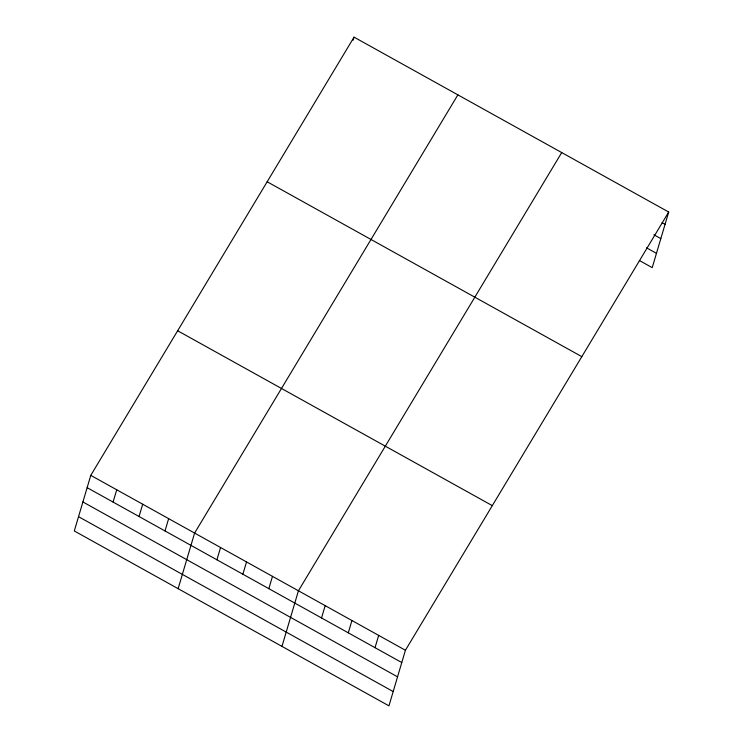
<?xml version="1.0" encoding="UTF-8"?>
<svg xmlns="http://www.w3.org/2000/svg" width="743" height="743" viewBox="0 0 743 743"><rect width="100%" height="100%" fill="white"/><g stroke="black" fill="none" stroke-linecap="round" stroke-linejoin="round"><path stroke-width="1.11" d="M90.776 475.362L74.3 530.966L388.951 705.85L405.418 650.255L668.7 212.034L354.049 37.15L90.776 475.362L405.418 650.255M113.085 502.092L116.735 489.795M139.043 516.515L142.693 504.218M165.002 530.948L168.652 518.651M178.134 588.679L194.601 533.075L457.883 94.863M353.139 40.224L354.049 37.15M216.919 559.804L220.56 547.507M242.877 574.228L246.518 561.931M268.836 588.66L272.477 576.364M281.969 646.391L298.435 590.787L561.717 152.575M321.543 617.953L325.183 605.656M348.281 632.813L351.931 620.516M375.029 647.682L378.67 635.386M668.7 212.034L652.224 267.638L639.351 260.477M662.078 222.677L665.05 224.33M653.886 234.769L660.824 238.624M646.559 247.837L656.459 253.344M267.174 181.766L581.815 356.649M177.651 330.756L492.303 505.639M87.135 487.659L401.777 662.552M82.9 501.952L397.542 676.836M78.535 516.673L393.177 691.557"/></g></svg>
